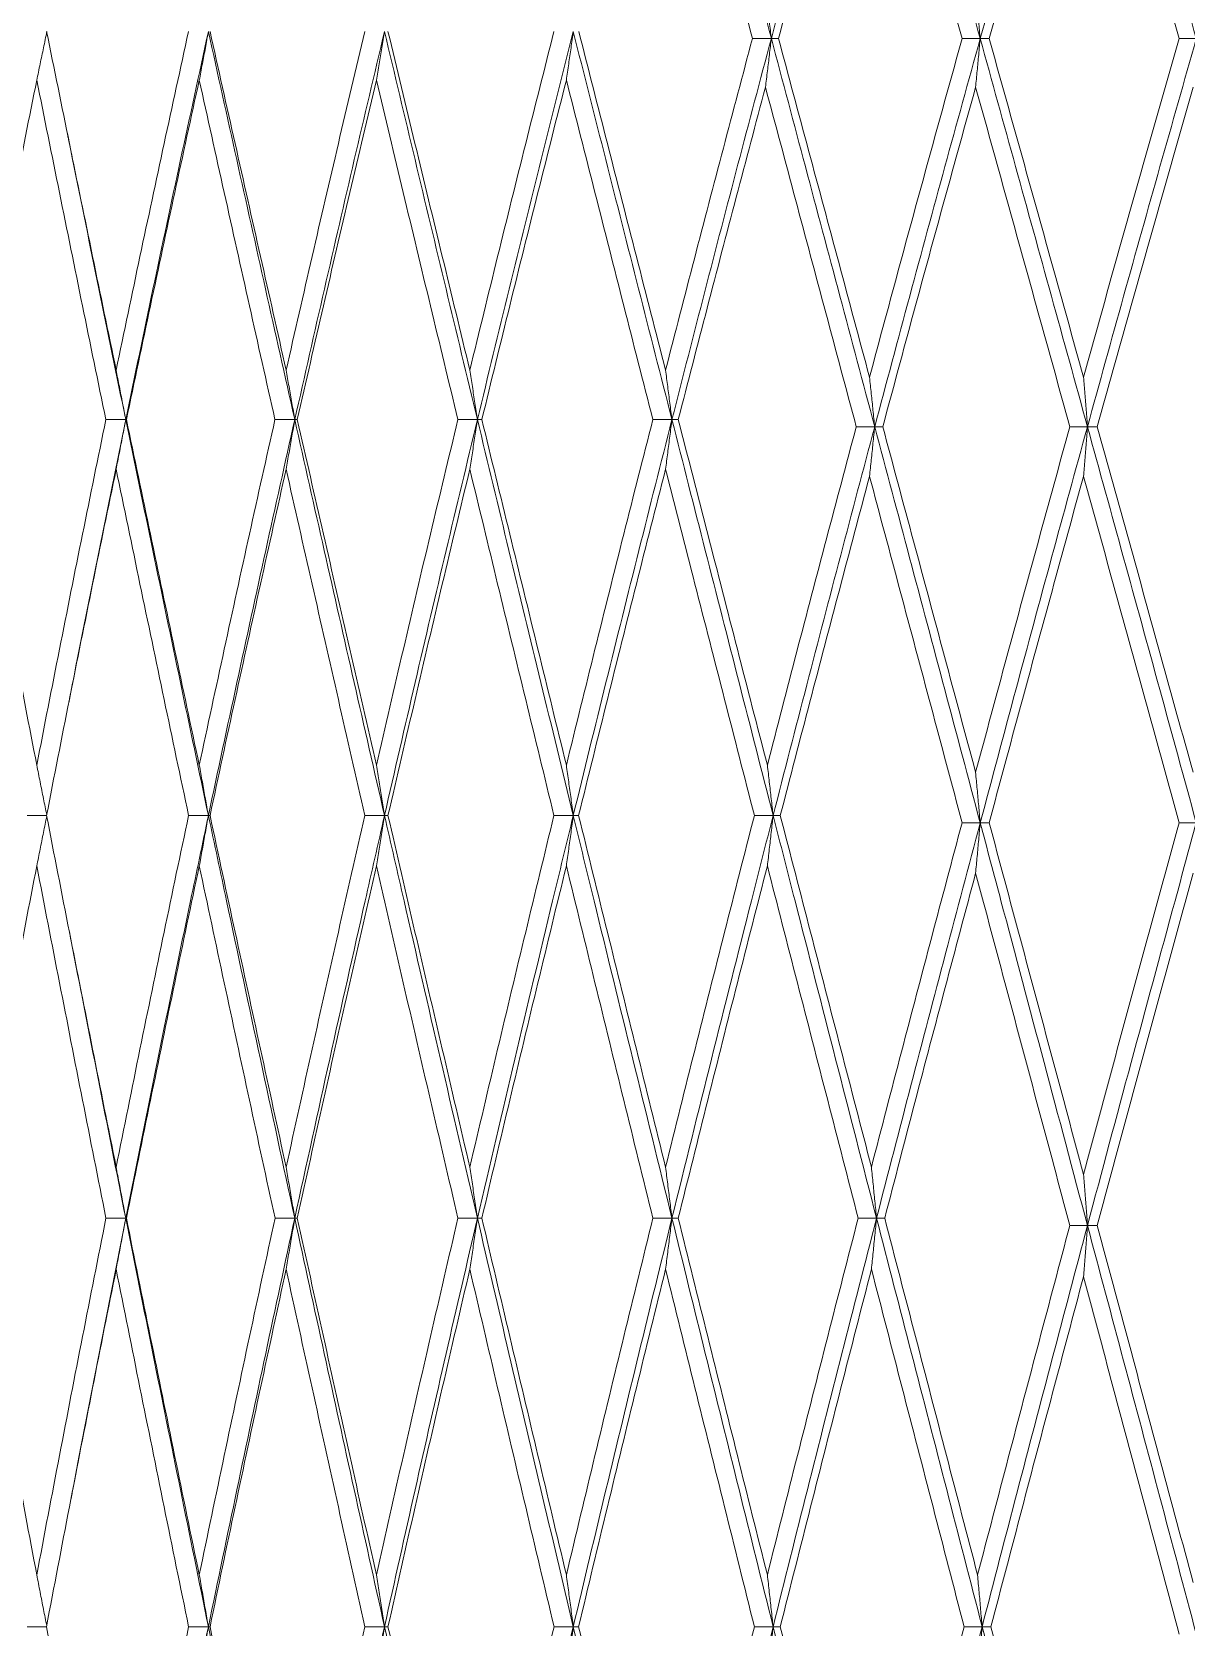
# Model space of a CAD drawing. Extents: x 1661 to 2451, y 0 to 579.
# Drawn here: x 2154.52 to 2162.88, y 441.95 to 453.5 of the extents above; entities that cross this region are included whole.
import ezdxf

# ---------------------------------------------------------------- set-up
doc = ezdxf.new("R2010")
doc.units = 0
doc.header["$LTSCALE"] = 10
doc.header["$MEASUREMENT"] = 0
doc.layers.add('2', color=7, linetype='CONTINUOUS', true_color=0xffffff)

msp = doc.modelspace()

# ---------------------------------------------------------------- linework, layer by layer
at = {"layer": '2', "color": 7, "linetype": 'Continuous', "lineweight": 18}
for points, degree in [([(2159.146, 456.206), (2159.226, 455.906), (2159.387, 455.302), (2159.631, 454.386), (2159.796, 453.767), (2159.879, 453.456)], 3), ([(2160.628, 456.206), (2160.544, 455.906), (2160.377, 455.303), (2160.127, 454.385), (2159.961, 453.767), (2159.879, 453.456)], 3), ([(2161.392, 453.456), (2161.306, 453.767), (2161.134, 454.386), (2160.88, 455.302), (2160.711, 455.906), (2160.628, 456.206)], 3), ([(2162.169, 456.206), (2162.083, 455.906), (2161.91, 455.303), (2161.65, 454.385), (2161.478, 453.767), (2161.392, 453.456)], 3), ([(2162.957, 453.456), (2162.869, 453.767), (2162.692, 454.386), (2162.429, 455.302), (2162.256, 455.906), (2162.169, 456.206)], 3), ([(2159.742, 453.456), (2159.67, 453.726), (2159.526, 454.265), (2159.312, 455.067), (2159.17, 455.597), (2159.099, 455.862)], 3), ([(2160.59, 455.862), (2160.516, 455.597), (2160.369, 455.067), (2160.149, 454.265), (2160.004, 453.726), (2159.931, 453.456)], 3), ([(2160.59, 455.862), (2160.664, 455.597), (2160.812, 455.067), (2161.036, 454.265), (2161.185, 453.726), (2161.261, 453.456)], 3), ([(2162.14, 455.862), (2162.064, 455.597), (2161.912, 455.067), (2161.684, 454.265), (2161.532, 453.726), (2161.457, 453.456)], 3), ([(2162.14, 455.862), (2162.217, 455.597), (2162.37, 455.067), (2162.601, 454.265), (2162.755, 453.726), (2162.833, 453.456)], 3), ([(2159.836, 453.808), (2159.841, 453.769), (2159.851, 453.691), (2159.865, 453.574), (2159.874, 453.495), (2159.879, 453.456)], 3), ([(2161.359, 453.808), (2161.362, 453.769), (2161.37, 453.691), (2161.381, 453.574), (2161.388, 453.495), (2161.392, 453.456)], 3), ([(2154.631, 453.506), (2154.623, 453.467), (2154.607, 453.389), (2154.582, 453.272), (2154.566, 453.193), (2154.558, 453.154)], 3), ([(2154.629, 453.506), (2154.684, 453.237), (2154.794, 452.695), (2154.962, 451.878), (2155.075, 451.329), (2155.133, 451.053)], 3), ([(2155.133, 451.053), (2155.19, 451.329), (2155.305, 451.878), (2155.48, 452.695), (2155.598, 453.237), (2155.657, 453.506)], 3), ([(2155.202, 450.695), (2155.268, 451.011), (2155.399, 451.642), (2155.599, 452.58), (2155.734, 453.199), (2155.801, 453.506)], 3), ([(2155.735, 453.154), (2155.743, 453.193), (2155.757, 453.272), (2155.78, 453.389), (2155.794, 453.467), (2155.801, 453.506)], 3), ([(2156.427, 450.695), (2156.355, 451.012), (2156.214, 451.643), (2156.006, 452.58), (2155.869, 453.198), (2155.801, 453.506)], 3), ([(2155.813, 453.506), (2155.873, 453.237), (2155.994, 452.695), (2156.178, 451.878), (2156.302, 451.329), (2156.364, 451.053)], 3), ([(2156.364, 451.053), (2156.427, 451.329), (2156.552, 451.878), (2156.742, 452.695), (2156.87, 453.237), (2156.934, 453.506)], 3), ([(2156.427, 450.695), (2156.498, 451.011), (2156.641, 451.642), (2156.858, 452.58), (2157.003, 453.199), (2157.077, 453.506)], 3), ([(2157.018, 453.154), (2157.024, 453.193), (2157.038, 453.272), (2157.057, 453.389), (2157.07, 453.467), (2157.077, 453.506)], 3), ([(2157.75, 450.695), (2157.673, 451.012), (2157.522, 451.643), (2157.297, 452.58), (2157.15, 453.198), (2157.077, 453.506)], 3), ([(2157.102, 453.506), (2157.167, 453.237), (2157.297, 452.695), (2157.495, 451.878), (2157.628, 451.329), (2157.695, 451.053)], 3), ([(2157.695, 451.053), (2157.762, 451.329), (2157.896, 451.878), (2158.099, 452.695), (2158.236, 453.237), (2158.304, 453.506)], 3), ([(2157.75, 450.695), (2157.826, 451.011), (2157.979, 451.642), (2158.211, 452.58), (2158.366, 453.199), (2158.444, 453.506)], 3), ([(2158.394, 453.154), (2158.399, 453.193), (2158.411, 453.272), (2158.428, 453.389), (2158.439, 453.467), (2158.444, 453.506)], 3), ([(2158.444, 453.506), (2158.522, 453.198), (2158.679, 452.58), (2158.917, 451.643), (2159.078, 451.012), (2159.159, 450.695)], 3), ([(2159.113, 451.053), (2159.042, 451.329), (2158.901, 451.878), (2158.691, 452.695), (2158.553, 453.237), (2158.484, 453.506)], 3), ([(2159.742, 453.456), (2159.672, 453.192), (2159.531, 452.662), (2159.321, 451.861), (2159.182, 451.323), (2159.113, 451.053)], 3), ([(2159.879, 453.456), (2159.798, 453.154), (2159.637, 452.546), (2159.397, 451.625), (2159.238, 451.006), (2159.159, 450.695)], 3), ([(2159.879, 453.456), (2159.863, 453.456), (2159.833, 453.456), (2159.788, 453.456), (2159.757, 453.456), (2159.742, 453.456)], 3), ([(2159.836, 453.103), (2159.841, 453.143), (2159.851, 453.221), (2159.865, 453.339), (2159.874, 453.417), (2159.879, 453.456)], 3), ([(2159.931, 453.456), (2159.925, 453.456), (2159.913, 453.456), (2159.896, 453.456), (2159.884, 453.456), (2159.879, 453.456)], 3), ([(2159.879, 453.456), (2159.961, 453.148), (2160.125, 452.529), (2160.375, 451.592), (2160.543, 450.961), (2160.628, 450.643)], 3), ([(2159.931, 453.456), (2160.003, 453.186), (2160.149, 452.645), (2160.369, 451.827), (2160.516, 451.278), (2160.59, 451.002)], 3), ([(2161.261, 453.456), (2161.186, 453.186), (2161.036, 452.645), (2160.812, 451.827), (2160.664, 451.278), (2160.59, 451.002)], 3), ([(2161.392, 453.456), (2161.307, 453.148), (2161.136, 452.53), (2160.881, 451.591), (2160.712, 450.96), (2160.628, 450.643)], 3), ([(2161.392, 453.456), (2161.377, 453.456), (2161.348, 453.456), (2161.304, 453.456), (2161.275, 453.456), (2161.261, 453.456)], 3), ([(2161.392, 453.456), (2161.388, 453.417), (2161.381, 453.339), (2161.37, 453.221), (2161.362, 453.143), (2161.359, 453.103)], 3), ([(2161.457, 453.456), (2161.45, 453.456), (2161.435, 453.456), (2161.414, 453.456), (2161.399, 453.456), (2161.392, 453.456)], 3), ([(2162.169, 450.643), (2162.082, 450.961), (2161.907, 451.592), (2161.648, 452.529), (2161.477, 453.148), (2161.392, 453.456)], 3), ([(2161.457, 453.456), (2161.532, 453.186), (2161.683, 452.645), (2161.911, 451.827), (2162.064, 451.278), (2162.14, 451.002)], 3), ([(2162.833, 453.456), (2162.755, 453.186), (2162.601, 452.645), (2162.37, 451.827), (2162.217, 451.278), (2162.14, 451.002)], 3), ([(2162.957, 453.456), (2162.87, 453.148), (2162.694, 452.53), (2162.431, 451.591), (2162.256, 450.96), (2162.169, 450.643)], 3), ([(2162.957, 453.456), (2162.944, 453.456), (2162.916, 453.456), (2162.874, 453.456), (2162.847, 453.456), (2162.833, 453.456)], 3), ([(2154.558, 453.154), (2154.503, 452.883), (2154.395, 452.341), (2154.236, 451.521), (2154.131, 450.971), (2154.079, 450.695)], 3), ([(2154.558, 453.154), (2154.612, 452.883), (2154.722, 452.341), (2154.888, 451.521), (2155.001, 450.971), (2155.058, 450.695)], 3), ([(2155.207, 450.695), (2155.265, 450.971), (2155.381, 451.521), (2155.557, 452.341), (2155.675, 452.883), (2155.735, 453.154)], 3), ([(2155.735, 453.154), (2155.795, 452.883), (2155.915, 452.341), (2156.098, 451.521), (2156.221, 450.971), (2156.283, 450.695)], 3), ([(2156.445, 450.695), (2156.508, 450.971), (2156.634, 451.521), (2156.825, 452.341), (2156.953, 452.883), (2157.018, 453.154)], 3), ([(2157.018, 453.154), (2157.082, 452.883), (2157.212, 452.341), (2157.409, 451.521), (2157.542, 450.971), (2157.608, 450.695)], 3), ([(2157.782, 450.695), (2157.849, 450.971), (2157.984, 451.521), (2158.188, 452.341), (2158.325, 452.883), (2158.394, 453.154)], 3), ([(2158.394, 453.154), (2158.463, 452.883), (2158.601, 452.341), (2158.81, 451.521), (2158.95, 450.971), (2159.021, 450.695)], 3), ([(2159.836, 453.103), (2159.766, 452.839), (2159.624, 452.307), (2159.414, 451.504), (2159.274, 450.965), (2159.205, 450.695)], 3), ([(2160.494, 450.643), (2160.42, 450.92), (2160.273, 451.47), (2160.054, 452.29), (2159.909, 452.833), (2159.836, 453.103)], 3), ([(2161.359, 453.103), (2161.284, 452.833), (2161.133, 452.29), (2160.909, 451.47), (2160.761, 450.92), (2160.686, 450.643)], 3), ([(2161.359, 453.103), (2161.434, 452.833), (2161.585, 452.29), (2161.812, 451.47), (2161.965, 450.92), (2162.041, 450.643)], 3), ([(2162.934, 453.103), (2162.856, 452.833), (2162.702, 452.29), (2162.47, 451.47), (2162.317, 450.92), (2162.24, 450.643)], 3), ([(2154.779, 452.767), (2154.79, 452.716)], 1), ([(2155.133, 451.053), (2155.14, 451.013), (2155.156, 450.934), (2155.179, 450.814), (2155.195, 450.735), (2155.202, 450.695)], 3), ([(2156.364, 451.053), (2156.371, 451.013), (2156.385, 450.934), (2156.406, 450.814), (2156.42, 450.735), (2156.427, 450.695)], 3), ([(2157.695, 451.053), (2157.701, 451.013), (2157.713, 450.934), (2157.732, 450.814), (2157.744, 450.735), (2157.75, 450.695)], 3), ([(2159.113, 451.053), (2159.118, 451.013), (2159.128, 450.934), (2159.144, 450.814), (2159.154, 450.735), (2159.159, 450.695)], 3), ([(2160.59, 451.002), (2160.594, 450.962), (2160.603, 450.883), (2160.615, 450.763), (2160.624, 450.683), (2160.628, 450.643)], 3), ([(2162.14, 451.002), (2162.144, 450.962), (2162.15, 450.883), (2162.16, 450.763), (2162.166, 450.683), (2162.169, 450.643)], 3), ([(2154.079, 450.695), (2154.131, 450.419), (2154.236, 449.867), (2154.395, 449.032), (2154.503, 448.473), (2154.558, 448.192)], 3), ([(2155.058, 450.695), (2155.002, 450.419), (2154.889, 449.867), (2154.722, 449.032), (2154.612, 448.473), (2154.558, 448.192)], 3), ([(2155.202, 450.695), (2155.186, 450.695), (2155.154, 450.695), (2155.106, 450.695), (2155.074, 450.695), (2155.058, 450.695)], 3), ([(2155.202, 450.695), (2155.195, 450.655), (2155.179, 450.575), (2155.156, 450.455), (2155.14, 450.375), (2155.133, 450.335)], 3), ([(2155.202, 450.695), (2155.203, 450.695), (2155.204, 450.695), (2155.206, 450.695), (2155.207, 450.695), (2155.207, 450.695)], 3), ([(2155.801, 447.827), (2155.733, 448.15), (2155.598, 448.792), (2155.398, 449.748), (2155.267, 450.38), (2155.202, 450.695)], 3), ([(2155.207, 450.695), (2155.265, 450.419), (2155.38, 449.867), (2155.556, 449.032), (2155.675, 448.473), (2155.735, 448.192)], 3), ([(2155.735, 448.192), (2155.795, 448.473), (2155.916, 449.032), (2156.098, 449.867), (2156.221, 450.419), (2156.283, 450.695)], 3), ([(2155.801, 447.827), (2155.87, 448.149), (2156.007, 448.792), (2156.216, 449.748), (2156.356, 450.38), (2156.427, 450.695)], 3), ([(2156.283, 450.695), (2156.299, 450.695), (2156.331, 450.695), (2156.379, 450.695), (2156.411, 450.695), (2156.427, 450.695)], 3), ([(2156.364, 450.335), (2156.371, 450.375), (2156.385, 450.455), (2156.406, 450.575), (2156.42, 450.655), (2156.427, 450.695)], 3), ([(2156.427, 450.695), (2156.429, 450.695), (2156.433, 450.695), (2156.439, 450.695), (2156.443, 450.695), (2156.445, 450.695)], 3), ([(2157.077, 447.827), (2157.003, 448.15), (2156.856, 448.792), (2156.64, 449.748), (2156.497, 450.38), (2156.427, 450.695)], 3), ([(2156.445, 450.695), (2156.508, 450.419), (2156.634, 449.867), (2156.825, 449.032), (2156.953, 448.473), (2157.018, 448.192)], 3), ([(2157.018, 448.192), (2157.083, 448.473), (2157.213, 449.032), (2157.409, 449.867), (2157.542, 450.419), (2157.608, 450.695)], 3), ([(2157.077, 447.827), (2157.15, 448.149), (2157.298, 448.792), (2157.523, 449.748), (2157.674, 450.38), (2157.75, 450.695)], 3), ([(2157.608, 450.695), (2157.624, 450.695), (2157.655, 450.695), (2157.703, 450.695), (2157.734, 450.695), (2157.75, 450.695)], 3), ([(2157.695, 450.335), (2157.701, 450.375), (2157.713, 450.455), (2157.732, 450.575), (2157.744, 450.655), (2157.75, 450.695)], 3), ([(2157.75, 450.695), (2157.753, 450.695), (2157.76, 450.695), (2157.771, 450.695), (2157.778, 450.695), (2157.782, 450.695)], 3), ([(2158.444, 447.827), (2158.366, 448.15), (2158.209, 448.792), (2157.978, 449.748), (2157.825, 450.38), (2157.75, 450.695)], 3), ([(2157.782, 450.695), (2157.849, 450.419), (2157.984, 449.867), (2158.188, 449.032), (2158.325, 448.473), (2158.394, 448.192)], 3), ([(2158.394, 448.192), (2158.463, 448.473), (2158.601, 449.032), (2158.81, 449.867), (2158.95, 450.419), (2159.021, 450.695)], 3), ([(2158.444, 447.827), (2158.523, 448.149), (2158.681, 448.792), (2158.919, 449.748), (2159.079, 450.38), (2159.159, 450.695)], 3), ([(2159.021, 450.695), (2159.036, 450.695), (2159.067, 450.695), (2159.113, 450.695), (2159.144, 450.695), (2159.159, 450.695)], 3), ([(2159.113, 450.335), (2159.118, 450.375), (2159.128, 450.455), (2159.144, 450.575), (2159.154, 450.655), (2159.159, 450.695)], 3), ([(2159.205, 450.695), (2159.2, 450.695), (2159.189, 450.695), (2159.174, 450.695), (2159.164, 450.695), (2159.159, 450.695)], 3), ([(2159.159, 450.695), (2159.239, 450.38), (2159.4, 449.748), (2159.645, 448.792), (2159.809, 448.15), (2159.892, 447.827)], 3), ([(2159.85, 448.192), (2159.777, 448.473), (2159.633, 449.032), (2159.418, 449.867), (2159.276, 450.419), (2159.205, 450.695)], 3), ([(2160.494, 450.643), (2160.422, 450.374), (2160.278, 449.832), (2160.063, 449.015), (2159.921, 448.467), (2159.85, 448.192)], 3), ([(2160.628, 450.643), (2160.545, 450.334), (2160.381, 449.714), (2160.136, 448.774), (2159.973, 448.144), (2159.892, 447.827)], 3), ([(2160.628, 450.643), (2160.613, 450.643), (2160.583, 450.643), (2160.539, 450.643), (2160.509, 450.643), (2160.494, 450.643)], 3), ([(2160.59, 450.284), (2160.594, 450.324), (2160.603, 450.404), (2160.615, 450.524), (2160.624, 450.604), (2160.628, 450.643)], 3), ([(2160.686, 450.643), (2160.68, 450.643), (2160.667, 450.643), (2160.647, 450.643), (2160.634, 450.643), (2160.628, 450.643)], 3), ([(2160.628, 450.643), (2160.712, 450.329), (2160.88, 449.696), (2161.135, 448.74), (2161.306, 448.098), (2161.392, 447.775)], 3), ([(2160.686, 450.643), (2160.76, 450.368), (2160.909, 449.815), (2161.133, 448.98), (2161.283, 448.42), (2161.359, 448.14)], 3), ([(2162.041, 450.643), (2161.965, 450.368), (2161.813, 449.815), (2161.585, 448.98), (2161.434, 448.42), (2161.359, 448.14)], 3), ([(2162.169, 450.643), (2162.082, 450.329), (2161.909, 449.697), (2161.65, 448.74), (2161.478, 448.097), (2161.392, 447.775)], 3), ([(2162.169, 450.643), (2162.155, 450.643), (2162.126, 450.643), (2162.084, 450.643), (2162.055, 450.643), (2162.041, 450.643)], 3), ([(2162.169, 450.643), (2162.166, 450.604), (2162.16, 450.524), (2162.15, 450.404), (2162.144, 450.324), (2162.14, 450.284)], 3), ([(2162.24, 450.643), (2162.232, 450.643), (2162.216, 450.643), (2162.193, 450.643), (2162.177, 450.643), (2162.169, 450.643)], 3), ([(2162.957, 447.775), (2162.869, 448.098), (2162.693, 448.74), (2162.43, 449.696), (2162.256, 450.329), (2162.169, 450.643)], 3), ([(2162.24, 450.643), (2162.317, 450.368), (2162.47, 449.815), (2162.701, 448.98), (2162.856, 448.42), (2162.934, 448.14)], 3), ([(2155.133, 450.335), (2155.075, 450.059), (2154.962, 449.505), (2154.794, 448.669), (2154.683, 448.108), (2154.629, 447.827)], 3), ([(2155.133, 450.335), (2155.19, 450.059), (2155.305, 449.505), (2155.48, 448.669), (2155.598, 448.108), (2155.658, 447.827)], 3), ([(2155.813, 447.827), (2155.873, 448.108), (2155.994, 448.669), (2156.178, 449.505), (2156.302, 450.059), (2156.364, 450.335)], 3), ([(2156.364, 450.335), (2156.426, 450.059), (2156.552, 449.505), (2156.742, 448.669), (2156.87, 448.108), (2156.934, 447.827)], 3), ([(2157.102, 447.827), (2157.167, 448.108), (2157.298, 448.669), (2157.495, 449.505), (2157.628, 450.059), (2157.695, 450.335)], 3), ([(2157.695, 450.335), (2157.762, 450.059), (2157.896, 449.505), (2158.099, 448.669), (2158.236, 448.108), (2158.304, 447.827)], 3), ([(2158.483, 447.827), (2158.553, 448.108), (2158.691, 448.669), (2158.901, 449.505), (2159.042, 450.059), (2159.113, 450.335)], 3), ([(2159.113, 450.335), (2159.183, 450.059), (2159.325, 449.505), (2159.54, 448.669), (2159.684, 448.108), (2159.756, 447.827)], 3), ([(2160.59, 450.284), (2160.518, 450.013), (2160.374, 449.471), (2160.158, 448.652), (2160.015, 448.103), (2159.944, 447.827)], 3), ([(2161.261, 447.775), (2161.186, 448.056), (2161.036, 448.617), (2160.812, 449.454), (2160.664, 450.008), (2160.59, 450.284)], 3), ([(2162.14, 450.284), (2162.064, 450.008), (2161.912, 449.454), (2161.684, 448.617), (2161.532, 448.056), (2161.457, 447.775)], 3), ([(2162.14, 450.284), (2162.217, 450.008), (2162.37, 449.454), (2162.601, 448.617), (2162.755, 448.056), (2162.833, 447.775)], 3), ([(2154.8, 448.699), (2154.79, 448.647)], 1), ([(2155.735, 448.192), (2155.743, 448.151), (2155.757, 448.07), (2155.779, 447.949), (2155.794, 447.868), (2155.801, 447.827)], 3), ([(2157.018, 448.192), (2157.024, 448.151), (2157.038, 448.07), (2157.057, 447.949), (2157.07, 447.868), (2157.077, 447.827)], 3), ([(2158.394, 448.192), (2158.399, 448.151), (2158.411, 448.07), (2158.428, 447.949), (2158.439, 447.868), (2158.444, 447.827)], 3), ([(2159.85, 448.192), (2159.855, 448.151), (2159.864, 448.07), (2159.878, 447.949), (2159.887, 447.868), (2159.892, 447.827)], 3), ([(2161.359, 448.14), (2161.362, 448.099), (2161.37, 448.018), (2161.381, 447.897), (2161.388, 447.816), (2161.392, 447.775)], 3), ([(2154.487, 447.827), (2154.503, 447.827), (2154.535, 447.827), (2154.583, 447.827), (2154.615, 447.827), (2154.631, 447.827)], 3), ([(2154.629, 447.827), (2154.683, 447.547), (2154.794, 446.984), (2154.962, 446.135), (2155.075, 445.566), (2155.133, 445.28)], 3), ([(2155.658, 447.827), (2155.598, 447.547), (2155.48, 446.984), (2155.305, 446.135), (2155.19, 445.566), (2155.133, 445.28)], 3), ([(2155.801, 447.827), (2155.785, 447.827), (2155.754, 447.827), (2155.706, 447.827), (2155.674, 447.827), (2155.658, 447.827)], 3), ([(2155.801, 447.827), (2155.794, 447.786), (2155.779, 447.705), (2155.757, 447.583), (2155.743, 447.502), (2155.735, 447.462)], 3), ([(2155.801, 447.827), (2155.803, 447.827), (2155.805, 447.827), (2155.809, 447.827), (2155.812, 447.827), (2155.813, 447.827)], 3), ([(2155.813, 447.827), (2155.873, 447.547), (2155.994, 446.984), (2156.178, 446.135), (2156.302, 445.566), (2156.364, 445.28)], 3), ([(2156.364, 445.28), (2156.427, 445.566), (2156.552, 446.135), (2156.742, 446.984), (2156.87, 447.547), (2156.934, 447.827)], 3), ([(2156.934, 447.827), (2156.95, 447.827), (2156.982, 447.827), (2157.029, 447.827), (2157.061, 447.827), (2157.077, 447.827)], 3), ([(2157.018, 447.462), (2157.024, 447.502), (2157.038, 447.583), (2157.057, 447.705), (2157.07, 447.786), (2157.077, 447.827)], 3), ([(2157.077, 447.827), (2157.079, 447.827), (2157.085, 447.827), (2157.094, 447.827), (2157.099, 447.827), (2157.102, 447.827)], 3), ([(2157.102, 447.827), (2157.167, 447.547), (2157.297, 446.984), (2157.495, 446.135), (2157.628, 445.566), (2157.695, 445.28)], 3), ([(2157.695, 445.28), (2157.762, 445.566), (2157.896, 446.135), (2158.099, 446.984), (2158.236, 447.547), (2158.304, 447.827)], 3), ([(2158.304, 447.827), (2158.32, 447.827), (2158.351, 447.827), (2158.398, 447.827), (2158.429, 447.827), (2158.444, 447.827)], 3), ([(2158.394, 447.462), (2158.399, 447.502), (2158.411, 447.583), (2158.428, 447.705), (2158.439, 447.786), (2158.444, 447.827)], 3), ([(2158.444, 447.827), (2158.449, 447.827), (2158.457, 447.827), (2158.47, 447.827), (2158.479, 447.827), (2158.483, 447.827)], 3), ([(2158.483, 447.827), (2158.552, 447.547), (2158.691, 446.984), (2158.901, 446.135), (2159.042, 445.566), (2159.113, 445.28)], 3), ([(2159.113, 445.28), (2159.183, 445.566), (2159.326, 446.135), (2159.54, 446.984), (2159.684, 447.547), (2159.756, 447.827)], 3), ([(2159.756, 447.827), (2159.771, 447.827), (2159.801, 447.827), (2159.847, 447.827), (2159.877, 447.827), (2159.892, 447.827)], 3), ([(2159.85, 447.462), (2159.855, 447.502), (2159.864, 447.583), (2159.878, 447.705), (2159.887, 447.786), (2159.892, 447.827)], 3), ([(2159.944, 447.827), (2159.938, 447.827), (2159.927, 447.827), (2159.909, 447.827), (2159.898, 447.827), (2159.892, 447.827)], 3), ([(2160.604, 445.28), (2160.53, 445.566), (2160.382, 446.135), (2160.162, 446.984), (2160.017, 447.547), (2159.944, 447.827)], 3), ([(2161.261, 447.775), (2161.187, 447.5), (2161.041, 446.949), (2160.822, 446.117), (2160.676, 445.56), (2160.604, 445.28)], 3), ([(2161.392, 447.775), (2161.308, 447.46), (2161.141, 446.829), (2160.89, 445.873), (2160.724, 445.232), (2160.641, 444.91)], 3), ([(2161.392, 447.775), (2161.377, 447.775), (2161.348, 447.775), (2161.305, 447.775), (2161.276, 447.775), (2161.261, 447.775)], 3), ([(2161.359, 447.409), (2161.362, 447.45), (2161.37, 447.531), (2161.381, 447.653), (2161.388, 447.734), (2161.392, 447.775)], 3), ([(2161.457, 447.775), (2161.449, 447.775), (2161.435, 447.775), (2161.413, 447.775), (2161.399, 447.775), (2161.392, 447.775)], 3), ([(2161.457, 447.775), (2161.532, 447.494), (2161.683, 446.931), (2161.911, 446.082), (2162.064, 445.513), (2162.14, 445.227)], 3), ([(2162.833, 447.775), (2162.756, 447.494), (2162.601, 446.931), (2162.371, 446.082), (2162.217, 445.513), (2162.14, 445.227)], 3), ([(2162.957, 447.775), (2162.944, 447.775), (2162.916, 447.775), (2162.874, 447.775), (2162.847, 447.775), (2162.833, 447.775)], 3), ([(2154.079, 444.91), (2154.131, 445.196), (2154.236, 445.766), (2154.395, 446.617), (2154.503, 447.181), (2154.558, 447.462)], 3), ([(2154.558, 447.462), (2154.612, 447.181), (2154.722, 446.617), (2154.889, 445.766), (2155.002, 445.196), (2155.059, 444.91)], 3), ([(2155.735, 447.462), (2155.675, 447.181), (2155.557, 446.617), (2155.381, 445.766), (2155.265, 445.196), (2155.207, 444.91)], 3), ([(2155.735, 447.462), (2155.795, 447.181), (2155.915, 446.617), (2156.098, 445.766), (2156.221, 445.196), (2156.284, 444.91)], 3), ([(2156.445, 444.91), (2156.508, 445.196), (2156.634, 445.766), (2156.825, 446.617), (2156.953, 447.181), (2157.018, 447.462)], 3), ([(2157.018, 447.462), (2157.082, 447.181), (2157.212, 446.617), (2157.409, 445.766), (2157.542, 445.196), (2157.608, 444.91)], 3), ([(2157.782, 444.91), (2157.849, 445.196), (2157.984, 445.766), (2158.188, 446.617), (2158.325, 447.181), (2158.394, 447.462)], 3), ([(2158.394, 447.462), (2158.463, 447.181), (2158.601, 446.617), (2158.81, 445.766), (2158.95, 445.196), (2159.021, 444.91)], 3), ([(2159.205, 444.91), (2159.276, 445.196), (2159.418, 445.766), (2159.633, 446.617), (2159.778, 447.181), (2159.85, 447.462)], 3), ([(2159.85, 447.462), (2159.922, 447.181), (2160.067, 446.617), (2160.287, 445.766), (2160.434, 445.196), (2160.508, 444.91)], 3), ([(2161.359, 447.409), (2161.285, 447.134), (2161.138, 446.582), (2160.918, 445.749), (2160.773, 445.19), (2160.7, 444.91)], 3), ([(2162.041, 444.857), (2161.965, 445.143), (2161.812, 445.714), (2161.585, 446.564), (2161.434, 447.128), (2161.359, 447.409)], 3), ([(2162.934, 447.409), (2162.856, 447.128), (2162.702, 446.564), (2162.47, 445.714), (2162.317, 445.143), (2162.24, 444.857)], 3), ([(2154.795, 446.981), (2154.805, 446.927)], 1), ([(2155.202, 444.91), (2155.068, 445.586), (2154.935, 446.259), (2154.805, 446.928)], 3), ([(2155.133, 445.28), (2155.14, 445.239), (2155.156, 445.157), (2155.179, 445.034), (2155.195, 444.952), (2155.202, 444.91)], 3), ([(2156.364, 445.28), (2156.371, 445.239), (2156.385, 445.157), (2156.406, 445.034), (2156.42, 444.952), (2156.427, 444.91)], 3), ([(2157.695, 445.28), (2157.701, 445.239), (2157.713, 445.157), (2157.732, 445.034), (2157.744, 444.952), (2157.75, 444.91)], 3), ([(2159.113, 445.28), (2159.118, 445.239), (2159.128, 445.157), (2159.144, 445.034), (2159.154, 444.952), (2159.159, 444.91)], 3), ([(2160.604, 445.28), (2160.608, 445.239), (2160.616, 445.157), (2160.629, 445.034), (2160.637, 444.952), (2160.641, 444.91)], 3), ([(2162.14, 445.227), (2162.144, 445.186), (2162.15, 445.104), (2162.16, 444.981), (2162.166, 444.899), (2162.169, 444.857)], 3), ([(2154.079, 444.91), (2154.131, 444.625), (2154.235, 444.054), (2154.395, 443.192), (2154.503, 442.615), (2154.558, 442.326)], 3), ([(2154.558, 442.326), (2154.612, 442.615), (2154.722, 443.192), (2154.889, 444.054), (2155.002, 444.625), (2155.059, 444.91)], 3), ([(2155.059, 444.91), (2155.075, 444.91), (2155.107, 444.91), (2155.154, 444.91), (2155.186, 444.91), (2155.202, 444.91)], 3), ([(2155.133, 444.54), (2155.14, 444.581), (2155.156, 444.663), (2155.179, 444.787), (2155.195, 444.869), (2155.202, 444.91)], 3), ([(2155.207, 444.91), (2155.207, 444.91), (2155.205, 444.91), (2155.204, 444.91), (2155.203, 444.91), (2155.202, 444.91)], 3), ([(2155.801, 441.951), (2155.733, 442.283), (2155.598, 442.945), (2155.398, 443.931), (2155.267, 444.585), (2155.202, 444.91)], 3), ([(2155.207, 444.91), (2155.264, 444.625), (2155.38, 444.054), (2155.556, 443.192), (2155.675, 442.615), (2155.735, 442.326)], 3), ([(2156.284, 444.91), (2156.222, 444.625), (2156.098, 444.054), (2155.916, 443.192), (2155.795, 442.615), (2155.735, 442.326)], 3), ([(2156.427, 444.91), (2156.356, 444.585), (2156.216, 443.932), (2156.007, 442.944), (2155.87, 442.283), (2155.801, 441.951)], 3), ([(2156.427, 444.91), (2156.411, 444.91), (2156.379, 444.91), (2156.331, 444.91), (2156.299, 444.91), (2156.284, 444.91)], 3), ([(2156.427, 444.91), (2156.42, 444.869), (2156.406, 444.787), (2156.385, 444.663), (2156.371, 444.581), (2156.364, 444.54)], 3), ([(2156.427, 444.91), (2156.429, 444.91), (2156.433, 444.91), (2156.439, 444.91), (2156.443, 444.91), (2156.445, 444.91)], 3), ([(2157.077, 441.951), (2157.003, 442.283), (2156.856, 442.945), (2156.64, 443.931), (2156.497, 444.585), (2156.427, 444.91)], 3), ([(2156.445, 444.91), (2156.508, 444.625), (2156.634, 444.054), (2156.824, 443.192), (2156.953, 442.615), (2157.018, 442.326)], 3), ([(2157.018, 442.326), (2157.083, 442.615), (2157.213, 443.192), (2157.41, 444.054), (2157.542, 444.625), (2157.608, 444.91)], 3), ([(2157.077, 441.951), (2157.15, 442.283), (2157.298, 442.944), (2157.523, 443.932), (2157.674, 444.585), (2157.75, 444.91)], 3), ([(2157.608, 444.91), (2157.624, 444.91), (2157.656, 444.91), (2157.703, 444.91), (2157.734, 444.91), (2157.75, 444.91)], 3), ([(2157.695, 444.54), (2157.701, 444.581), (2157.713, 444.663), (2157.732, 444.787), (2157.744, 444.869), (2157.75, 444.91)], 3), ([(2157.75, 444.91), (2157.753, 444.91), (2157.76, 444.91), (2157.771, 444.91), (2157.778, 444.91), (2157.782, 444.91)], 3), ([(2158.444, 441.951), (2158.366, 442.283), (2158.209, 442.945), (2157.978, 443.931), (2157.825, 444.585), (2157.75, 444.91)], 3), ([(2157.782, 444.91), (2157.849, 444.625), (2157.984, 444.054), (2158.188, 443.192), (2158.325, 442.615), (2158.394, 442.326)], 3), ([(2158.394, 442.326), (2158.463, 442.615), (2158.601, 443.192), (2158.81, 444.054), (2158.951, 444.625), (2159.021, 444.91)], 3), ([(2158.444, 441.951), (2158.523, 442.283), (2158.681, 442.944), (2158.919, 443.932), (2159.079, 444.585), (2159.159, 444.91)], 3), ([(2159.021, 444.91), (2159.036, 444.91), (2159.067, 444.91), (2159.113, 444.91), (2159.144, 444.91), (2159.159, 444.91)], 3), ([(2159.113, 444.54), (2159.118, 444.581), (2159.128, 444.663), (2159.144, 444.787), (2159.154, 444.869), (2159.159, 444.91)], 3), ([(2159.159, 444.91), (2159.164, 444.91), (2159.174, 444.91), (2159.189, 444.91), (2159.199, 444.91), (2159.205, 444.91)], 3), ([(2159.892, 441.951), (2159.809, 442.283), (2159.645, 442.945), (2159.4, 443.931), (2159.239, 444.585), (2159.159, 444.91)], 3), ([(2159.205, 444.91), (2159.275, 444.625), (2159.418, 444.054), (2159.633, 443.192), (2159.777, 442.615), (2159.85, 442.326)], 3), ([(2159.85, 442.326), (2159.922, 442.615), (2160.068, 443.192), (2160.287, 444.054), (2160.434, 444.625), (2160.508, 444.91)], 3), ([(2159.892, 441.951), (2159.974, 442.283), (2160.14, 442.944), (2160.39, 443.932), (2160.558, 444.585), (2160.641, 444.91)], 3), ([(2160.508, 444.91), (2160.523, 444.91), (2160.552, 444.91), (2160.597, 444.91), (2160.627, 444.91), (2160.641, 444.91)], 3), ([(2160.604, 444.54), (2160.608, 444.581), (2160.616, 444.663), (2160.629, 444.787), (2160.637, 444.869), (2160.641, 444.91)], 3), ([(2160.7, 444.91), (2160.693, 444.91), (2160.68, 444.91), (2160.661, 444.91), (2160.648, 444.91), (2160.641, 444.91)], 3), ([(2160.641, 444.91), (2160.725, 444.585), (2160.894, 443.931), (2161.149, 442.945), (2161.32, 442.283), (2161.406, 441.951)], 3), ([(2161.373, 442.326), (2161.297, 442.615), (2161.147, 443.192), (2160.923, 444.054), (2160.774, 444.625), (2160.7, 444.91)], 3), ([(2162.041, 444.857), (2161.967, 444.578), (2161.818, 444.018), (2161.595, 443.174), (2161.447, 442.609), (2161.373, 442.326)], 3), ([(2162.169, 444.857), (2162.084, 444.538), (2161.914, 443.896), (2161.659, 442.926), (2161.49, 442.277), (2161.406, 441.951)], 3), ([(2162.169, 444.857), (2162.155, 444.857), (2162.126, 444.857), (2162.084, 444.857), (2162.056, 444.857), (2162.041, 444.857)], 3), ([(2162.14, 444.486), (2162.144, 444.528), (2162.15, 444.61), (2162.16, 444.734), (2162.166, 444.816), (2162.169, 444.857)], 3), ([(2162.24, 444.857), (2162.232, 444.857), (2162.216, 444.857), (2162.193, 444.857), (2162.177, 444.857), (2162.169, 444.857)], 3), ([(2162.169, 444.857), (2162.256, 444.532), (2162.43, 443.878), (2162.693, 442.891), (2162.869, 442.229), (2162.957, 441.897)], 3), ([(2162.24, 444.857), (2162.316, 444.572), (2162.47, 444), (2162.701, 443.139), (2162.856, 442.561), (2162.934, 442.272)], 3), ([(2154.628, 441.951), (2154.683, 442.241), (2154.794, 442.819), (2154.962, 443.682), (2155.075, 444.254), (2155.133, 444.54)], 3), ([(2155.133, 444.54), (2155.19, 444.254), (2155.305, 443.682), (2155.48, 442.819), (2155.598, 442.241), (2155.658, 441.951)], 3), ([(2156.364, 444.54), (2156.302, 444.254), (2156.178, 443.682), (2155.994, 442.819), (2155.873, 442.241), (2155.813, 441.951)], 3), ([(2156.934, 441.951), (2156.87, 442.241), (2156.742, 442.819), (2156.552, 443.682), (2156.426, 444.254), (2156.364, 444.54)], 3), ([(2157.102, 441.951), (2157.167, 442.241), (2157.298, 442.819), (2157.495, 443.682), (2157.628, 444.254), (2157.695, 444.54)], 3), ([(2157.695, 444.54), (2157.762, 444.254), (2157.896, 443.682), (2158.099, 442.819), (2158.236, 442.241), (2158.305, 441.951)], 3), ([(2158.483, 441.951), (2158.552, 442.241), (2158.691, 442.819), (2158.901, 443.682), (2159.042, 444.254), (2159.113, 444.54)], 3), ([(2159.113, 444.54), (2159.183, 444.254), (2159.325, 443.682), (2159.54, 442.819), (2159.684, 442.241), (2159.756, 441.951)], 3), ([(2159.944, 441.951), (2160.017, 442.241), (2160.163, 442.819), (2160.383, 443.682), (2160.53, 444.254), (2160.604, 444.54)], 3), ([(2160.604, 444.54), (2160.678, 444.254), (2160.826, 443.682), (2161.05, 442.819), (2161.2, 442.241), (2161.275, 441.951)], 3), ([(2162.14, 444.486), (2162.066, 444.207), (2161.916, 443.646), (2161.693, 442.801), (2161.545, 442.235), (2161.47, 441.951)], 3), ([(2162.833, 441.897), (2162.756, 442.187), (2162.601, 442.765), (2162.37, 443.628), (2162.217, 444.201), (2162.14, 444.486)], 3), ([(2154.814, 442.918), (2154.803, 442.863)], 1), ([(2155.735, 442.326), (2155.743, 442.284), (2155.757, 442.201), (2155.779, 442.076), (2155.794, 441.993), (2155.801, 441.951)], 3), ([(2157.018, 442.326), (2157.024, 442.284), (2157.038, 442.201), (2157.057, 442.076), (2157.07, 441.993), (2157.077, 441.951)], 3), ([(2158.394, 442.326), (2158.399, 442.284), (2158.411, 442.201), (2158.428, 442.076), (2158.439, 441.993), (2158.444, 441.951)], 3), ([(2159.85, 442.326), (2159.855, 442.284), (2159.864, 442.201), (2159.878, 442.076), (2159.887, 441.993), (2159.892, 441.951)], 3), ([(2161.373, 442.326), (2161.376, 442.284), (2161.384, 442.201), (2161.395, 442.076), (2161.402, 441.993), (2161.406, 441.951)], 3), ([(2154.487, 441.951), (2154.503, 441.951), (2154.535, 441.951), (2154.583, 441.951), (2154.615, 441.951), (2154.631, 441.951)], 3), ([(2154.628, 441.951), (2154.683, 441.662), (2154.794, 441.083), (2154.962, 440.211), (2155.075, 439.627), (2155.133, 439.335)], 3), ([(2155.133, 439.335), (2155.19, 439.627), (2155.305, 440.211), (2155.48, 441.083), (2155.598, 441.662), (2155.658, 441.951)], 3), ([(2155.202, 438.956), (2155.267, 439.291), (2155.399, 439.96), (2155.599, 440.959), (2155.734, 441.621), (2155.801, 441.951)], 3), ([(2155.658, 441.951), (2155.674, 441.951), (2155.706, 441.951), (2155.754, 441.951), (2155.785, 441.951), (2155.801, 441.951)], 3), ([(2155.735, 441.576), (2155.743, 441.618), (2155.757, 441.701), (2155.779, 441.826), (2155.794, 441.909), (2155.801, 441.951)], 3), ([(2155.813, 441.951), (2155.812, 441.951), (2155.809, 441.951), (2155.805, 441.951), (2155.803, 441.951), (2155.801, 441.951)], 3), ([(2156.427, 438.956), (2156.356, 439.292), (2156.215, 439.96), (2156.006, 440.958), (2155.869, 441.621), (2155.801, 441.951)], 3), ([(2156.364, 439.335), (2156.302, 439.627), (2156.178, 440.211), (2155.994, 441.083), (2155.873, 441.662), (2155.813, 441.951)], 3), ([(2156.364, 439.335), (2156.427, 439.627), (2156.552, 440.211), (2156.742, 441.083), (2156.87, 441.662), (2156.934, 441.951)], 3), ([(2157.077, 441.951), (2157.003, 441.621), (2156.857, 440.959), (2156.64, 439.96), (2156.498, 439.291), (2156.427, 438.956)], 3), ([(2156.934, 441.951), (2156.95, 441.951), (2156.982, 441.951), (2157.029, 441.951), (2157.061, 441.951), (2157.077, 441.951)], 3), ([(2157.077, 441.951), (2157.07, 441.909), (2157.057, 441.826), (2157.038, 441.701), (2157.024, 441.618), (2157.018, 441.576)], 3), ([(2157.077, 441.951), (2157.079, 441.951), (2157.085, 441.951), (2157.093, 441.951), (2157.099, 441.951), (2157.102, 441.951)], 3), ([(2157.077, 441.951), (2157.15, 441.621), (2157.298, 440.958), (2157.522, 439.96), (2157.673, 439.292), (2157.75, 438.956)], 3), ([(2157.102, 441.951), (2157.167, 441.662), (2157.297, 441.083), (2157.495, 440.211), (2157.628, 439.627), (2157.695, 439.335)], 3), ([(2157.695, 439.335), (2157.762, 439.627), (2157.896, 440.211), (2158.1, 441.083), (2158.236, 441.662), (2158.305, 441.951)], 3), ([(2157.75, 438.956), (2157.826, 439.291), (2157.979, 439.96), (2158.21, 440.959), (2158.366, 441.621), (2158.444, 441.951)], 3), ([(2158.305, 441.951), (2158.32, 441.951), (2158.351, 441.951), (2158.398, 441.951), (2158.429, 441.951), (2158.444, 441.951)], 3), ([(2158.394, 441.576), (2158.399, 441.618), (2158.411, 441.701), (2158.428, 441.826), (2158.439, 441.909), (2158.444, 441.951)], 3), ([(2158.444, 441.951), (2158.449, 441.951), (2158.457, 441.951), (2158.47, 441.951), (2158.479, 441.951), (2158.483, 441.951)], 3), ([(2159.159, 438.956), (2159.078, 439.292), (2158.918, 439.96), (2158.68, 440.958), (2158.523, 441.621), (2158.444, 441.951)], 3), ([(2158.483, 441.951), (2158.552, 441.662), (2158.691, 441.083), (2158.901, 440.211), (2159.042, 439.627), (2159.113, 439.335)], 3), ([(2159.113, 439.335), (2159.183, 439.627), (2159.326, 440.211), (2159.54, 441.083), (2159.684, 441.662), (2159.756, 441.951)], 3), ([(2159.159, 438.956), (2159.24, 439.291), (2159.401, 439.96), (2159.646, 440.959), (2159.81, 441.621), (2159.892, 441.951)], 3), ([(2159.756, 441.951), (2159.771, 441.951), (2159.801, 441.951), (2159.847, 441.951), (2159.877, 441.951), (2159.892, 441.951)], 3), ([(2159.85, 441.576), (2159.855, 441.618), (2159.864, 441.701), (2159.878, 441.826), (2159.887, 441.909), (2159.892, 441.951)], 3), ([(2159.892, 441.951), (2159.898, 441.951), (2159.909, 441.951), (2159.927, 441.951), (2159.938, 441.951), (2159.944, 441.951)], 3), ([(2160.641, 438.956), (2160.557, 439.292), (2160.389, 439.96), (2160.139, 440.958), (2159.974, 441.621), (2159.892, 441.951)], 3), ([(2159.944, 441.951), (2160.016, 441.662), (2160.162, 441.083), (2160.382, 440.211), (2160.53, 439.627), (2160.604, 439.335)], 3), ([(2160.604, 439.335), (2160.678, 439.627), (2160.826, 440.211), (2161.05, 441.083), (2161.2, 441.662), (2161.275, 441.951)], 3), ([(2160.641, 438.956), (2160.726, 439.291), (2160.895, 439.96), (2161.15, 440.959), (2161.32, 441.621), (2161.406, 441.951)], 3), ([(2161.275, 441.951), (2161.29, 441.951), (2161.319, 441.951), (2161.362, 441.951), (2161.391, 441.951), (2161.406, 441.951)], 3), ([(2161.373, 441.576), (2161.376, 441.618), (2161.384, 441.701), (2161.395, 441.826), (2161.402, 441.909), (2161.406, 441.951)], 3), ([(2161.47, 441.951), (2161.463, 441.951), (2161.449, 441.951), (2161.427, 441.951), (2161.413, 441.951), (2161.406, 441.951)], 3), ([(2161.406, 441.951), (2161.491, 441.621), (2161.663, 440.958), (2161.922, 439.96), (2162.096, 439.292), (2162.183, 438.956)], 3), ([(2162.155, 439.335), (2162.078, 439.627), (2161.925, 440.211), (2161.697, 441.083), (2161.546, 441.662), (2161.47, 441.951)], 3)]:
    msp.add_open_spline(points, degree=degree, dxfattribs=at)
for points, knots in [([(2155.202, 450.695), (2155.137, 451.012), (2155.007, 451.643), (2154.871, 452.314), (2154.799, 452.671), (2154.79, 452.717)], [0, 0, 0, 0, 0.465387, 0.930774, 1, 1, 1, 1]), ([(2155.202, 450.695), (2155.138, 450.38), (2155.009, 449.748), (2154.875, 449.08), (2154.806, 448.729), (2154.8, 448.699)], [0, 0, 0, 0, 0.477138, 0.954277, 1, 1, 1, 1]), ([(2154.558, 448.192), (2154.566, 448.151), (2154.582, 448.07), (2154.606, 447.951), (2154.622, 447.871), (2154.63, 447.833)], [0, 0, 0, 0, 0.338398, 0.676797, 1, 1, 1, 1]), ([(2154.558, 447.462), (2154.566, 447.502), (2154.582, 447.583), (2154.606, 447.703), (2154.622, 447.783), (2154.63, 447.822)], [0, 0, 0, 0, 0.338415, 0.67683, 1, 1, 1, 1]), ([(2155.801, 447.827), (2155.758, 447.622), (2155.555, 446.655), (2155.356, 445.681), (2155.202, 444.91)], [0, 0, 0, 0, 0.213119, 1, 1, 1, 1]), ([(2156.427, 444.91), (2156.259, 445.681), (2156.05, 446.655), (2155.845, 447.622), (2155.801, 447.827)], [0, 0, 0, 0, 0.786882, 1, 1, 1, 1]), ([(2156.427, 444.91), (2156.594, 445.681), (2156.81, 446.655), (2157.03, 447.622), (2157.077, 447.827)], [0, 0, 0, 0, 0.786882, 1, 1, 1, 1]), ([(2157.75, 444.91), (2157.57, 445.681), (2157.345, 446.655), (2157.124, 447.622), (2157.077, 447.827)], [0, 0, 0, 0, 0.786882, 1, 1, 1, 1]), ([(2157.75, 444.91), (2157.929, 445.681), (2158.16, 446.655), (2158.394, 447.622), (2158.444, 447.827)], [0, 0, 0, 0, 0.786881, 1, 1, 1, 1]), ([(2159.159, 444.91), (2158.969, 445.681), (2158.73, 446.655), (2158.494, 447.622), (2158.444, 447.827)], [0, 0, 0, 0, 0.786882, 1, 1, 1, 1]), ([(2159.159, 444.91), (2159.349, 445.681), (2159.593, 446.655), (2159.839, 447.622), (2159.892, 447.827)], [0, 0, 0, 0, 0.786881, 1, 1, 1, 1]), ([(2159.892, 447.827), (2159.945, 447.622), (2160.192, 446.655), (2160.443, 445.681), (2160.641, 444.91)], [0, 0, 0, 0, 0.213118, 1, 1, 1, 1]), ([(2161.392, 447.775), (2161.442, 447.587), (2161.699, 446.62), (2161.959, 445.646), (2162.169, 444.857)], [0, 0, 0, 0, 0.195068, 1, 1, 1, 1]), ([(2162.957, 447.775), (2162.906, 447.587), (2162.642, 446.62), (2162.379, 445.646), (2162.169, 444.857)], [0, 0, 0, 0, 0.195068, 1, 1, 1, 1]), ([(2154.814, 442.918), (2154.815, 442.927), (2154.88, 443.265), (2155.009, 443.932), (2155.137, 444.585), (2155.202, 444.91)], [0, 0, 0, 0, 0.012688, 0.506344, 1, 1, 1, 1]), ([(2154.558, 442.326), (2154.566, 442.284), (2154.582, 442.201), (2154.606, 442.078), (2154.622, 441.997), (2154.63, 441.957)], [0, 0, 0, 0, 0.338753, 0.677507, 1, 1, 1, 1])]:
    msp.add_open_spline(points, degree=3, knots=knots, dxfattribs=at)

doc.saveas('drawing.dxf')
